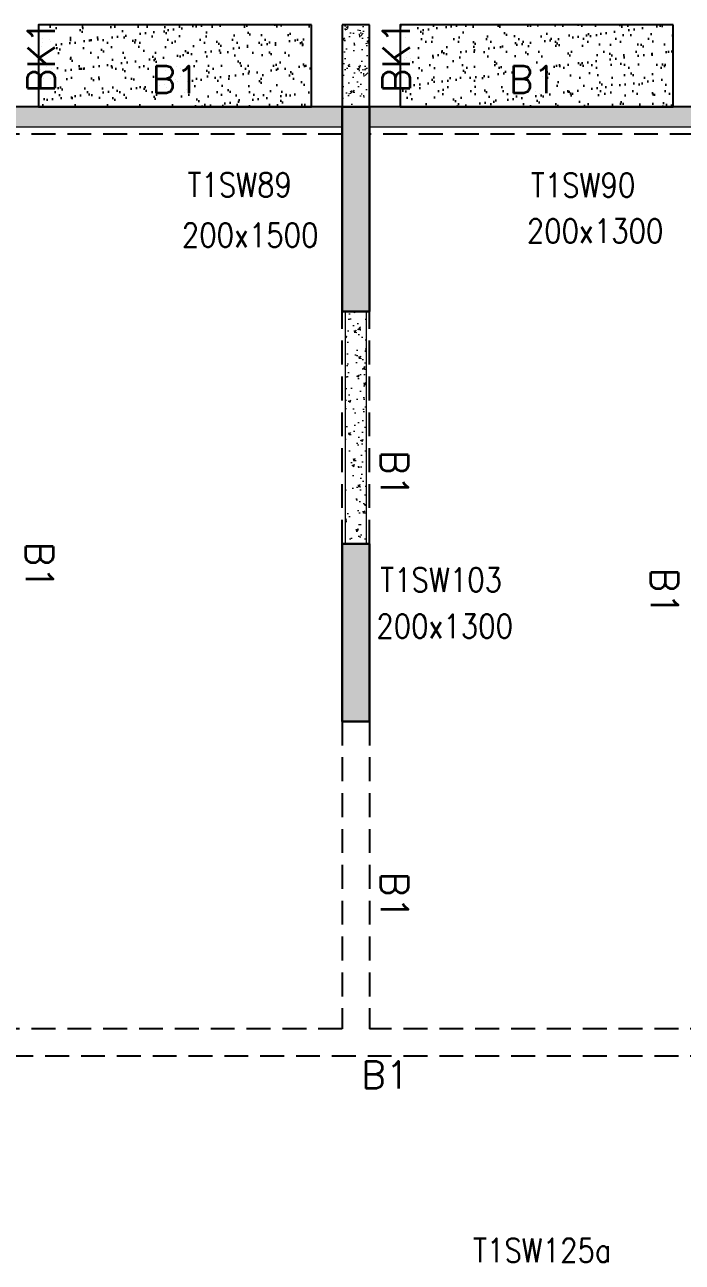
# Model space of a CAD drawing. Header units: millimetres. Extents: x 1078357 to 2594950, y -4969473 to -4636555.
# Drawn here: x 1538000 to 1542815, y -4662517 to -4653458 of the extents above; entities that cross this region are included whole.
import ezdxf

# ---------------------------------------------------------------- set-up
doc = ezdxf.new("R2010")
doc.units = ezdxf.units.MM
for name, pattern in [('CONTINOUS', [0]), ('HIDDEN', [0.375, 0.25, -0.125]), ('New Retail block$0$CONTINOUS', [0])]:
    doc.linetypes.add(name, pattern=pattern)
for name, color, linetype, lineweight in [('A-_ANOTDIMA_D-', 6, 'Continuous', 13), ('COL. NO.', 30, 'Continuous', 25), ('COL. SIZE', 7, 'Continuous', 25), ('HATCH', 8, 'Continuous', 30), ('S-NON STR RCC WALL', 8, 'Continuous', 0)]:
    doc.layers.add(name, color=color, linetype=linetype, lineweight=lineweight)
for name, color, linetype in [('B-200x650', 241, 'HIDDEN'), ('S-COLUMN_SHEAR WALL', 1, 'Continuous'), ('S-PROJECTION', 54, 'New Retail block$0$CONTINOUS')]:
    doc.layers.add(name, color=color, linetype=linetype)
doc.styles.add('ROMANS', font='romans.shx', dxfattribs={"width": 0.85})

# ---------------------------------------------------------------- blocks, each defined once
blk = doc.blocks.new('G$CD63B60BD')
at = {"layer": 'COL. NO.', "linetype": 'Continuous', "style": 'ROMANS', "width": 0.85}
for s, p in [('T1SW89', (69692.1, 15241.4, -320.4)), ('T1SW90', (72207, 15239.1, -270.4)), ('T1SW103', (71103.6, 12349.5, -320.4)), ('T1SW125a', (71784, 7441.2, -320.4))]:
    blk.add_text(s, height=175, dxfattribs=at).set_placement(p)
at = {"layer": 'COL. SIZE', "linetype": 'Continuous', "style": 'ROMANS', "width": 0.85}
for s, p in [('200x1500', (69650.8, 14872.6, -320.4)), ('200x1300', (72177.3, 14903.7, -270.4)), ('200x1300', (71075.3, 12010, -320.4))]:
    blk.add_text(s, height=175, dxfattribs=at).set_placement(p)

msp = doc.modelspace()

# ---------------------------------------------------------------- hatches: boundary and pattern name
at = {"layer": 'HATCH'}
h = msp.add_hatch(dxfattribs=at)
h.set_pattern_fill('AR-SAND', color=8, scale=3, angle=179.97015)
h.set_pattern_definition([(37.4701541, (-1425858.95, 9333512.38), (-4.7236114, 146.8264517), [0, -115.824, 0, -129.54, 0, -123.825]), (7.4701541, (-1425858.95, 9333512.38), (134.9689868, 214.9772528), [0, -62.484, 0, -104.394, 0, -40.005]), (327.4701541, (-1425952.68, 9333512.43), (237.2979035, 0.3075449), [0, -38.1, 0, -137.16, 0, -179.07]), (317.4701541, (-1425952.68, 9333512.43), (229.1017424, 66.759465), [0, -19.05, 0, -89.916, 0, -102.87])])
h.paths.add_polyline_path([(1540099.6, -4653457.9), (1538099.6, -4653457.9), (1538099.6, -4654057.9), (1540099.6, -4654057.9)])
h = msp.add_hatch(dxfattribs=at)
h.set_pattern_fill('AR-SAND', color=8, scale=3, angle=179.97015)
h.set_pattern_definition([(37.4701541, (-1428508.95, 9333512.38), (-4.7236114, 146.8264517), [0, -115.824, 0, -129.54, 0, -123.825]), (7.4701541, (-1428508.95, 9333512.38), (134.9689868, 214.9772528), [0, -62.484, 0, -104.394, 0, -40.005]), (327.4701541, (-1428602.68, 9333512.43), (237.2979035, 0.3075449), [0, -38.1, 0, -137.16, 0, -179.07]), (317.4701541, (-1428602.68, 9333512.43), (229.1017424, 66.759465), [0, -19.05, 0, -89.916, 0, -102.87])])
h.paths.add_polyline_path([(1542749.6, -4653457.9), (1540749.6, -4653457.9), (1540749.6, -4654057.9), (1542749.6, -4654057.9)])
at = {"layer": 'S-COLUMN_SHEAR WALL', "lineweight": 25, "extrusion": (-1.00316e-06, 2.11765e-11, 1)}
h = msp.add_hatch(color=1, dxfattribs=at)
h.dxf.hatch_style = 1
h.paths.add_polyline_path([(1540324.4, -4654057.9), (1540524.4, -4654057.9), (1540524.4, -4655557.9), (1540324.4, -4655557.9)])
at = {"layer": 'S-COLUMN_SHEAR WALL', "lineweight": 25, "extrusion": (1.00316e-06, 1.91639e-11, 1)}
h = msp.add_hatch(color=1, dxfattribs=at)
h.dxf.hatch_style = 1
h.paths.add_polyline_path([(1540524.4, -4654057.9), (1540324.4, -4654057.9), (1540324.4, -4655557.9), (1540524.4, -4655557.9)])
at = {"layer": 'S-COLUMN_SHEAR WALL', "lineweight": 25, "extrusion": (-1.00316e-06, 2.11765e-11, 1)}
h = msp.add_hatch(color=1, dxfattribs=at)
h.dxf.hatch_style = 1
h.paths.add_polyline_path([(1540324.4, -4658557.9), (1540524.4, -4658557.9), (1540524.4, -4657257.9), (1540324.4, -4657257.9)])
at = {"layer": 'S-COLUMN_SHEAR WALL', "lineweight": 25, "extrusion": (1.00316e-06, 1.91639e-11, 1)}
h = msp.add_hatch(color=1, dxfattribs=at)
h.dxf.hatch_style = 1
h.paths.add_polyline_path([(1540524.4, -4658557.9), (1540324.4, -4658557.9), (1540324.4, -4657257.9), (1540524.4, -4657257.9)])
at = {"layer": 'S-NON STR RCC WALL'}
h = msp.add_hatch(dxfattribs=at)
h.set_pattern_fill('AR-CONC', color=256, angle=180)
h.set_pattern_definition([(50, (-6993520.4, 32901630.37), (182.184669, -15.93908554), [19.05, -209.55]), (355, (-6993520.4, 32901630.37), (-35.2434214, 191.0568452), [15.24, -167.6405842]), (100.4514447, (-6993505.22, 32901629.04), (146.9412471, 175.1177519), [16.1900088, -178.0902446]), (46.1842, (-6993520.4, 32901681.17), (271.0790409, -42.0423279), [28.575, -314.325]), (96.6355576, (-6993497.81, 32901677.66), (237.404134, 247.4261246), [24.2850231, -267.1356082]), (351.1841512, (-6993520.4, 32901681.17), (237.404134, 247.4261246), [22.859967, -251.459732]), (21, (-6993495, 32901668.47), (151.61439127, -102.2651982), [19.05, -209.55]), (326, (-6993495, 32901668.47), (61.80202835, 184.1879661), [15.24, -167.64]), (71.451445, (-6993482.37, 32901659.94), (213.4164193, 81.9227689), [16.1900088, -178.0899376]), (37.5, (-6993520.404, 32901630.367), (3.08860325, 84.55503887), [0, -165.608, 0, -170.18, 0, -168.275]), (7.5, (-6993520.4, 32901630.37), (66.8196625, 100.18057482), [0, -97.028, 0, -161.798, 0, -64.135]), (327.5, (-6993577.046, 32901630.37), (135.59059517, -5.72874399), [0, -63.5, 0, -198.12, 0, -262.89]), (317.5, (-6993602.45, 32901630.37), (148.1291814, 25.42649103), [0, -82.55, 0, -131.572, 0, -186.69])])
h.paths.add_polyline_path([(1540524.4, -4654057.8), (1540524.4, -4653457.8), (1540324.4, -4653457.8), (1540324.4, -4654057.8), (1540524.4, -4654057.8)], is_closed=False)
h = msp.add_hatch(dxfattribs=at)
h.set_pattern_fill('AR-CONC', color=256, angle=180)
h.set_pattern_definition([(50, (-3772671.4, 18705605.1), (182.184669, -15.9390855), [19.05, -209.55]), (355, (-3772671.4, 18705605.1), (-35.2434214, 191.0568452), [15.24, -167.6405842]), (100.4514447, (-3772656.21, 18705603.78), (146.9412471, 175.1177519), [16.1900088, -178.0902446]), (46.1842, (-3772671.4, 18705655.9), (271.0790409, -42.042328), [28.575, -314.325]), (96.6355576, (-3772648.8, 18705652.4), (237.404134, 247.4261246), [24.285023, -267.135608]), (351.1841512, (-3772671.4, 18705655.9), (237.404134, 247.4261246), [22.859967, -251.459732]), (21, (-3772646, 18705643.2), (151.6143913, -102.2651982), [19.05, -209.55]), (326, (-3772646, 18705643.2), (61.8020283, 184.1879661), [15.24, -167.64]), (71.451445, (-3772633.36, 18705634.68), (213.4164193, 81.9227689), [16.1900088, -178.0899376]), (37.5, (-3772671.396, 18705605.106), (3.08860325, 84.55503887), [0, -165.608, 0, -170.18, 0, -168.275]), (7.5, (-3772671.4, 18705605.11), (66.8196625, 100.18057482), [0, -97.028, 0, -161.798, 0, -64.135]), (327.5, (-3772728.04, 18705605.106), (135.59059517, -5.728744), [0, -63.5, 0, -198.12, 0, -262.89]), (317.5, (-3772753.44, 18705605.1), (148.1291814, 25.42649103), [0, -82.55, 0, -131.572, 0, -186.69])])
h.paths.add_polyline_path([(1545199.6, -4654057.9), (1545524.6, -4654057.9), (1545524.6, -4654207.9), (1545199.6, -4654207.9)])
h.paths.add_polyline_path([(1543399.6, -4654057.9), (1545199.6, -4654057.9), (1545199.6, -4654207.9), (1543399.6, -4654207.9)])
h.paths.add_polyline_path([(1537449.6, -4654057.9), (1538199.6, -4654057.9), (1538199.6, -4654207.9), (1537449.6, -4654207.9)])
h.paths.add_polyline_path([(1538199.6, -4654057.9), (1539999.6, -4654057.9), (1539999.6, -4654207.9), (1538199.6, -4654207.9)])
h.paths.add_polyline_path([(1542649.6, -4654057.9), (1543399.6, -4654057.9), (1543399.6, -4654207.9), (1542649.6, -4654207.9)])
h.paths.add_polyline_path([(1540849.6, -4654057.9), (1542649.6, -4654057.9), (1542649.6, -4654207.9), (1540849.6, -4654207.9)])
h.paths.add_polyline_path([(1535327.5, -4654057.9), (1535649.6, -4654057.9), (1535649.6, -4654207.9), (1535327.5, -4654207.9)])
h.paths.add_polyline_path([(1539999.6, -4654057.9), (1540324.6, -4654057.9), (1540324.6, -4654207.9), (1539999.6, -4654207.9)])
h.paths.add_polyline_path([(1540524.6, -4654057.9), (1540849.6, -4654057.9), (1540849.6, -4654207.9), (1540524.6, -4654207.9)])
h.paths.add_polyline_path([(1535649.6, -4654057.9), (1537449.6, -4654057.9), (1537449.6, -4654207.9), (1535649.6, -4654207.9)])
at = {"layer": 'S-NON STR RCC WALL', "ltscale": 700}
h = msp.add_hatch(dxfattribs=at)
h.set_pattern_fill('AR-CONC', color=256)
h.set_pattern_definition([(50, (407233.27, 69646.9), (182.184669, -15.9390855), [19.05, -209.55]), (355, (407233.27, 69646.9), (-35.2434214, 191.056845), [15.24, -167.640584]), (100.4514447, (407248.45, 69645.57), (146.941247, 175.117752), [16.190009, -178.0902446]), (46.1842, (407233.27, 69697.7), (271.079041, -42.042328), [28.575, -314.325]), (96.6355576, (407255.86, 69694.2), (237.404134, 247.426125), [24.285023, -267.135608]), (351.184151, (407233.27, 69697.7), (237.404134, 247.426125), [22.859967, -251.459732]), (21, (407258.67, 69685), (151.6143913, -102.265198), [19.05, -209.55]), (326, (407258.67, 69685), (61.802028, 184.187966), [15.24, -167.64]), (71.451445, (407271.3, 69676.47), (213.416419, 81.922769), [16.190009, -178.0899376]), (37.5, (407233.27, 69646.894), (3.08860325, 84.5550389), [0, -165.608, 0, -170.18, 0, -168.275]), (7.5, (407233.27, 69646.89), (66.8196625, 100.1805748), [0, -97.028, 0, -161.798, 0, -64.135]), (327.5, (407176.63, 69646.894), (135.5905952, -5.728744), [0, -63.5, 0, -198.12, 0, -262.89]), (317.5, (407151.23, 69646.89), (148.1291814, 25.426491), [0, -82.55, 0, -131.572, 0, -186.69])])
h.paths.add_polyline_path([(1540349.6, -4655557.8), (1540499.6, -4655557.8), (1540499.6, -4657257.8), (1540349.6, -4657257.8)])

# ---------------------------------------------------------------- linework, layer by layer
at = {"layer": 'B-200x650', "linetype": 'CONTINOUS', "ltscale": 700}
for p, q in [((1540524.4, -4653457.8, 0), (1540324.4, -4653457.8, 0)), ((1540324.4, -4653457.8, 0), (1540324.4, -4654057.8, 0)), ((1540524.4, -4654057.8, 0), (1540524.4, -4653457.8, 0)), ((1540324.6, -4654057.9, 0), (1535324.6, -4654057.9, 0)), ((1545524.6, -4654057.9, 0), (1540524.6, -4654057.9, 0))]:
    msp.add_line(p, q, dxfattribs=at)
at = {"layer": 'B-200x650', "linetype": 'HIDDEN', "ltscale": 700}
for p, q in [((1540324.6, -4654257.9, 0), (1535324.6, -4654257.9, 0)), ((1545524.6, -4654257.9, 0), (1540524.6, -4654257.9, 0)), ((1540324.6, -4657257.8, 0), (1540324.6, -4655557.8, 0)), ((1540524.6, -4657257.8, 0), (1540524.6, -4655557.8, 0)), ((1540324.6, -4658557.9, 0), (1540324.6, -4660807.8, 0)), ((1540524.6, -4658557.9, 0), (1540524.6, -4660807.8, 0)), ((1540324.6, -4660807.8, 0), (1533999.4, -4660807.8, 0)), ((1546199.4, -4660807.8, 0), (1540524.6, -4660807.8, 0)), ((1546199.4, -4661007.8, 0), (1533999.4, -4661007.8, 0))]:
    msp.add_line(p, q, dxfattribs=at)
at = {"layer": 'S-COLUMN_SHEAR WALL', "color": 1, "lineweight": 25, "extrusion": (-1.00316e-06, 2.11765e-11, 1)}
for points, elevation in [([(1540324.4, -4654057.9), (1540524.4, -4654057.9), (1540524.4, -4655557.9), (1540324.4, -4655557.9)], -1.6), ([(1540324.4, -4658557.9), (1540524.4, -4658557.9), (1540524.4, -4657257.9), (1540324.4, -4657257.9)], -1.5)]:
    msp.add_lwpolyline(points, close=True, dxfattribs=dict(at, elevation=elevation))
at = {"layer": 'S-COLUMN_SHEAR WALL', "color": 1, "lineweight": 25, "extrusion": (1.00316e-06, 1.91639e-11, 1), "elevation": 1.5}
for points in [[(1540524.4, -4654057.9), (1540324.4, -4654057.9), (1540324.4, -4655557.9), (1540524.4, -4655557.9)], [(1540524.4, -4658557.9), (1540324.4, -4658557.9), (1540324.4, -4657257.9), (1540524.4, -4657257.9)]]:
    msp.add_lwpolyline(points, close=True, dxfattribs=at)
at = {"layer": 'S-NON STR RCC WALL', "elevation": 0}
for points in [[(1535327.5, -4654057.9), (1540324.6, -4654057.9), (1540324.6, -4654207.9), (1535327.5, -4654207.9)], [(1540524.6, -4654057.9), (1545524.6, -4654057.9), (1545524.6, -4654207.9), (1540524.6, -4654207.9)]]:
    msp.add_lwpolyline(points, close=True, dxfattribs=at)
at = {"layer": 'S-NON STR RCC WALL', "ltscale": 700, "elevation": 0}
msp.add_lwpolyline([(1540349.6, -4655557.8), (1540499.6, -4655557.8), (1540499.6, -4657257.8), (1540349.6, -4657257.8)], close=True, dxfattribs=at)
at = {"layer": 'S-PROJECTION', "elevation": 0}
for points in [[(1540099.6, -4653457.9), (1538099.6, -4653457.9), (1538099.6, -4654057.9), (1540099.6, -4654057.9)], [(1542749.6, -4653457.9), (1540749.6, -4653457.9), (1540749.6, -4654057.9), (1542749.6, -4654057.9)]]:
    msp.add_lwpolyline(points, close=True, dxfattribs=at)

# ---------------------------------------------------------------- block references
at = {"layer": 'A-_ANOTDIMA_D-', "color": 2, "ltscale": 700}
msp.add_blockref('G$CD63B60BD', (1469499.4, -4669957.9, 0), dxfattribs=at)

# ---------------------------------------------------------------- texts
at = {"layer": 'B-200x650', "linetype": 'CONTINOUS', "ltscale": 700, "style": 'ROMANS'}
for p in [(1538220, -4653957.5, 50), (1540820, -4653957.5, 50)]:
    msp.add_text('BK1', height=200, rotation=90, dxfattribs=at).set_placement(p)
at = {"layer": 'B-200x650', "linetype": 'HIDDEN', "ltscale": 500, "style": 'ROMANS'}
for rotation, p in [(359.99906, (1538927.3, -4653957.5, -2.7)), (359.99906, (1541544.4, -4653957.5, -2.7)), (269.99906, (1540608.5, -4656571.9, -2.7)), (269.99906, (1538008.5, -4657242.1, -2.7)), (269.99906, (1542586, -4657432.8, -2.7)), (269.99906, (1540607.8, -4659659.8, -2.7)), (359.99906, (1540464, -4661245, -2.7))]:
    msp.add_text('B1', height=200, rotation=rotation, dxfattribs=at).set_placement(p)

doc.saveas('drawing.dxf')
